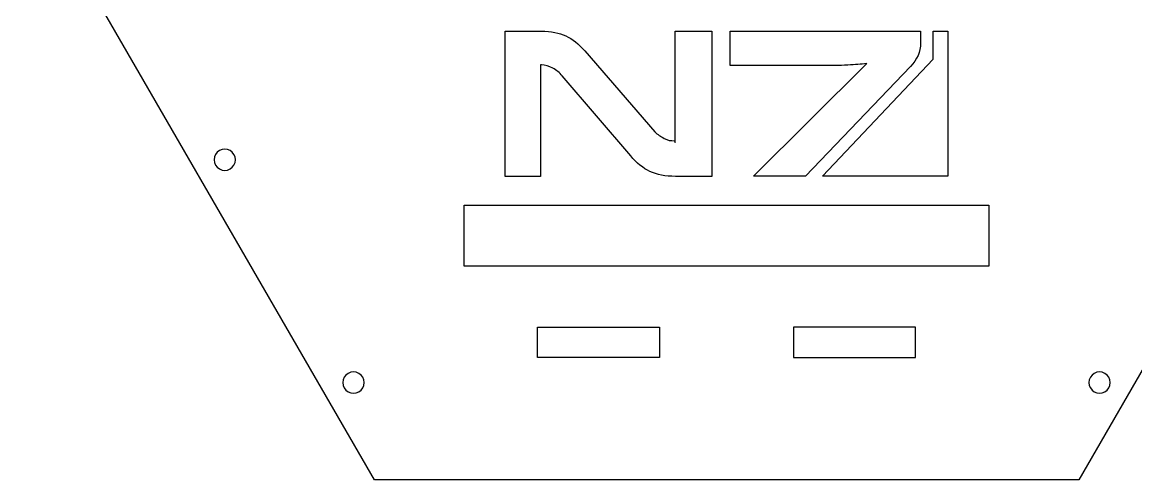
# Model space of a CAD drawing. Extents: x 0 to 377, y 770 to 1063.
# Drawn here: x 0.2 to 182.7, y 863 to 938.1 of the extents above; entities that cross this region are included whole.
import ezdxf

# ---------------------------------------------------------------- set-up
doc = ezdxf.new("R2010")
doc.units = 0
doc.layers.add('Layer_1', color=7, linetype='CONTINUOUS')

msp = doc.modelspace()

# ---------------------------------------------------------------- linework, layer by layer
at = {"layer": 'Layer_1', "color": 7}
for points in [[(0.152757, 963.02289), (57.887783, 1063.022892), (173.357836, 1063.022892), (231.092863, 963.02289), (173.357836, 863.022906), (57.887783, 863.022906)], [(131.341751, 912.819764), (149.474115, 932.028386), (149.474115, 936.611749), (151.922079, 936.611749), (151.922079, 912.819764)], [(35.100398, 915.522906)], [(158.622809, 898.057258), (72.62281, 898.057258), (72.62281, 908.057264), (158.622809, 908.057264)], [(104.622809, 883.057261), (84.62281, 883.057261), (84.62281, 888.057251), (104.622809, 888.057251)], [(146.622809, 888.057251), (126.62281, 888.057251), (126.62281, 883.057261), (146.622809, 883.057261)], [(56.211508, 878.957384)], [(178.534112, 878.957384)]]:
    msp.add_lwpolyline(points, close=True, dxfattribs=at)
for points in [[(85.271604, 931.07335), (85.135121, 931.07335), (85.135121, 912.791242), (79.324, 912.791242), (79.324, 936.611749), (85.271604, 936.611749)], [(107.087225, 918.651233), (107.223895, 918.329401), (107.223895, 936.611749), (113.225551, 936.611749), (113.225551, 912.791242), (107.248141, 912.791242)], [(116.201895, 936.637893), (147.442824, 936.637893), (147.442824, 934.6501)], [(131.084336, 930.958545), (116.201895, 930.958545), (116.201895, 936.637893)], [(92.379084, 933.396049), (103.887926, 920.115875)], [(145.759746, 930.822825), (128.541772, 912.819764), (120.022513, 912.819764), (138.63311, 931.288936)], [(99.902829, 916.155733), (88.661742, 929.287116)]]:
    msp.add_lwpolyline(points, dxfattribs=at)
for points in [[(85.271604, 936.611749), (86.857537, 936.611749), (88.190737, 936.353618), (89.271391, 935.837596)], [(89.271391, 935.837596), (90.351762, 935.321097), (91.387564, 934.507486), (92.379084, 933.396049)], [(147.442824, 934.6501), (147.442824, 933.245357), (146.881876, 931.969677), (145.759746, 930.822825)], [(87.130143, 930.552336), (86.525224, 930.899363), (85.905948, 931.07335), (85.271604, 931.07335)], [(135.483962, 931.047682), (134.144821, 930.988256), (132.678754, 930.958545), (131.084336, 930.958545)], [(138.63311, 931.288936), (137.550435, 931.189819), (136.82239, 931.107104), (135.483962, 931.047682)], [(88.661742, 929.287116), (88.245429, 929.782935), (87.734659, 930.204836), (87.130143, 930.552336)], [(103.887926, 920.115875), (104.304123, 919.639784), (104.809685, 919.383554), (105.404384, 919.026307)], [(105.404384, 919.026307), (105.999322, 918.669059), (106.452596, 918.651233), (107.087225, 918.651233)], [(32.475397, 917.038451), (31.933946, 916.725843), (31.600397, 916.148121), (31.600397, 915.522906)], [(34.225398, 917.038451), (33.683946, 917.351058), (33.016849, 917.351058), (32.475397, 917.038451)], [(35.100398, 915.522906), (35.100398, 916.148121), (34.766849, 916.725843), (34.225398, 917.038451)], [(31.600397, 915.522906), (31.600397, 914.897691), (31.933946, 914.319969), (32.475397, 914.007362)], [(34.225398, 914.007362), (34.766849, 914.319969), (35.100398, 914.897691), (35.100398, 915.522906)], [(103.070039, 913.59487), (101.929604, 914.131096), (100.874026, 914.984165), (99.902829, 916.155733)], [(32.475397, 914.007362), (33.016849, 913.694754), (33.683946, 913.694754), (34.225398, 914.007362)], [(107.248141, 912.791242), (105.60238, 912.791242), (104.209998, 913.059357), (103.070039, 913.59487)], [(53.586507, 880.472929), (53.045055, 880.160321), (52.711507, 879.582599), (52.711507, 878.957384)], [(55.336508, 880.472929), (54.795056, 880.785536), (54.127959, 880.785536), (53.586507, 880.472929)], [(56.211508, 878.957384), (56.211508, 879.582599), (55.87796, 880.160321), (55.336508, 880.472929)], [(175.908632, 880.474317), (175.366936, 880.161339), (175.033518, 879.582995), (175.034114, 878.957384)], [(177.659594, 880.474317), (177.117898, 880.787295), (176.450328, 880.787295), (175.908632, 880.474317)], [(178.534112, 878.957384), (178.534708, 879.582995), (178.20129, 880.161339), (177.659594, 880.474317)], [(52.711507, 878.957384), (52.711507, 878.332169), (53.045055, 877.754447), (53.586507, 877.441839)], [(55.336508, 877.441839), (55.87796, 877.754447), (56.211508, 878.332169), (56.211508, 878.957384)], [(175.034114, 878.957384), (175.033518, 878.331772), (175.366936, 877.753429), (175.908632, 877.440451)], [(177.659594, 877.440451), (178.20129, 877.753429), (178.534708, 878.331772), (178.534112, 878.957384)], [(53.586507, 877.441839), (54.127959, 877.129232), (54.795056, 877.129232), (55.336508, 877.441839)], [(175.908632, 877.440451), (176.450328, 877.127473), (177.117898, 877.127473), (177.659594, 877.440451)]]:
    msp.add_open_spline(points, degree=3, dxfattribs=at)

doc.saveas('drawing.dxf')
